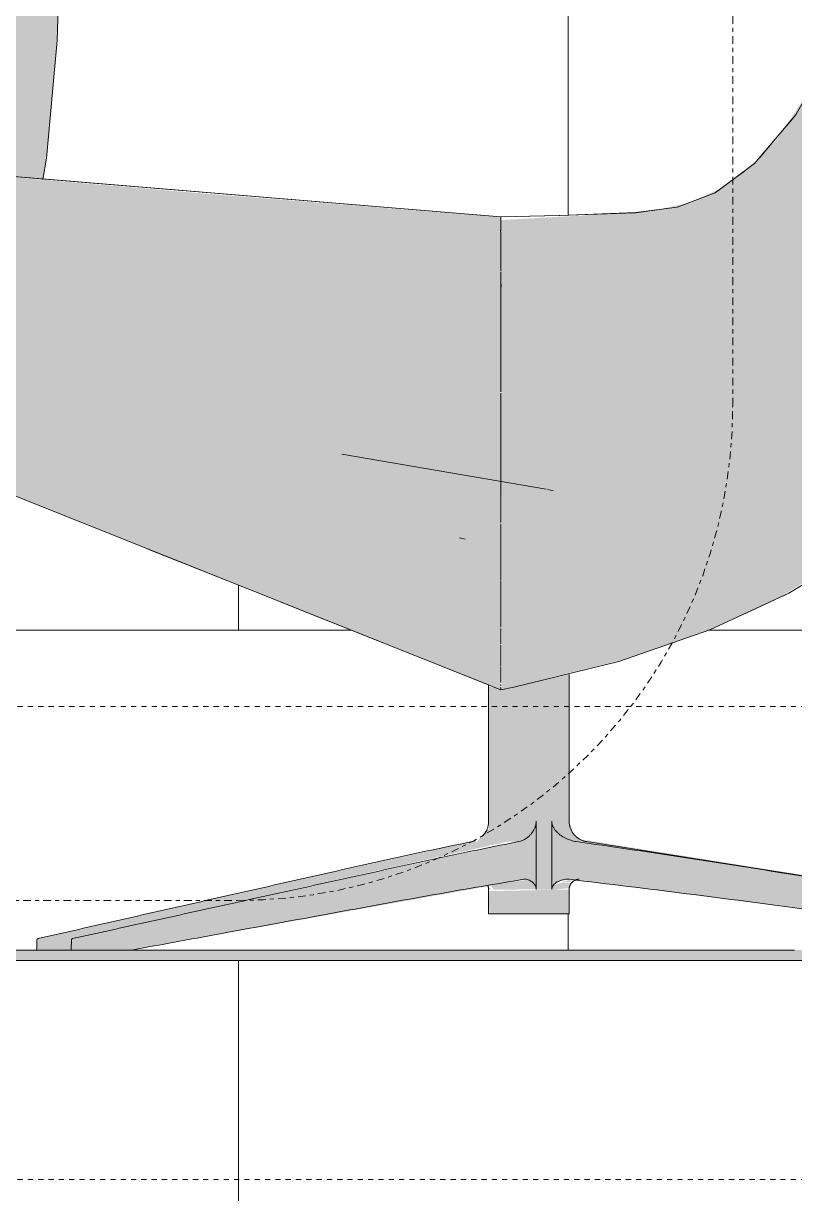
# Model space of a CAD drawing. Header units: inches. Extents: x 1701 to 6939, y -276 to 585.
# Drawn here: x 5355.47 to 5374.17, y -157.66 to -129.28 of the extents above; entities that cross this region are included whole.
import ezdxf

# ---------------------------------------------------------------- set-up
doc = ezdxf.new("R2010")
doc.units = ezdxf.units.IN
doc.header["$MEASUREMENT"] = 0
for name, pattern in [('Aligning Line 1_8_', [0.25, 0.125, -0.125]), ('Dash Dot 3_16_', [0.3125, 0.1875, -0.0625, 0, -0.0625]), ('Grid Line 1_2_', [0.875, 0.5, -0.125, 0.125, -0.125])]:
    doc.linetypes.add(name, pattern=pattern)
for name, color, linetype, lineweight in [('0-2', 7, 'Continuous', 9), ('0-4', 10, 'Continuous', 5), ('A-ANNO-SYMB-1', 150, 'Dash Dot 3_16_', 9), ('A-FLOR-LEVL-1', 51, 'Grid Line 1_2_', 9), ('A-GENM-1', 55, 'Continuous', 9), ('A-GENM-2', 7, 'Continuous', 9), ('A-WALL-PATT-5', 55, 'Continuous', 9), ('G-ANNO-SYMB', 111, 'Aligning Line 1_8_', 9), ('G-ANNO-SYMB-1', 147, 'Aligning Line 1_8_', 9), ('I-FURN-2', 7, 'Continuous', 9), ('I-FURN-3', 27, 'Continuous', 9), ('I-FURN-6', 90, 'Continuous', 9)]:
    doc.layers.add(name, color=color, linetype=linetype, lineweight=lineweight)

# ---------------------------------------------------------------- blocks, each defined once
blk = doc.blocks.new('Seating-Setee-Teknion-BBMC_Metropolitan-R2013 - Lounge Settee-1463093-SECTION _ CENTER LOOKING EAST')
at = {"layer": 'I-FURN-6'}
h = blk.add_hatch(color=256, dxfattribs=at)
h.paths.add_polyline_path([(-3362.555, -124.516), (-3362.511, -123.059), (-3362.555, -124.506)], flags=0)
h.paths.add_polyline_path([(-3378.27, -145.434), (-3375.251, -144.696), (-3373.247, -143.994), (-3371.685, -143.296), (-3369.387, -141.896), (-3368.363, -141.078), (-3367.508, -140.262), (-3366.976, -139.675), (-3366.26, -138.762), (-3365.726, -137.963), (-3365.151, -136.952), (-3364.693, -135.994), (-3364.269, -134.942), (-3363.925, -133.915), (-3363.593, -132.726), (-3363.37, -131.752), (-3363.082, -130.192), (-3362.774, -127.725), (-3362.568, -124.796), (-3362.5, -122.546), (-3362.616, -122.434), (-3363.17, -122.138), (-3363.717, -121.937), (-3364.088, -122.038), (-3364.347, -122.207), (-3364.605, -122.46), (-3364.848, -122.79), (-3365.032, -123.159), (-3365.249, -123.83), (-3365.624, -124.959), (-3365.937, -125.688), (-3366.3, -126.367), (-3366.662, -126.926), (-3368.196, -128.771), (-3368.85, -129.716), (-3369.601, -130.808), (-3370.271, -131.495), (-3370.897, -131.958), (-3370.685, -130.998), (-3370.516, -130.488), (-3371.584, -132.085), (-3372.107, -132.623), (-3372.835, -133.216), (-3373.618, -133.602), (-3374.644, -133.833), (-3375.767, -133.905), (-3378.28, -134.046), (-3378.252, -145.425), (-3378.259, -145.431)], flags=0)
h.paths.add_polyline_path([(-3366.684, -132.319), (-3366.684, -132.319), (-3366.652, -132.218)], flags=0)
h.paths.add_polyline_path([(-3366.606, -132.077), (-3366.606, -132.077), (-3366.584, -132.008)], flags=0)
h.paths.add_polyline_path([(-3362.774, -127.206), (-3362.712, -126.239), (-3362.772, -127.178)], flags=0)
h = blk.add_hatch(color=256, dxfattribs=at)
h.paths.add_polyline_path([(-3372.768, -133.18), (-3372.565, -133.032), (-3372.734, -133.152)], flags=0)
h.paths.add_polyline_path([(-3371.937, -132.471), (-3371.632, -132.141), (-3371.916, -132.445)], flags=0)
h.paths.add_polyline_path([(-3370.905, -131.098), (-3370.339, -130.129), (-3370.576, -130.513), (-3370.869, -131.033)], flags=0)
h = blk.add_hatch(color=256, dxfattribs=at)
h.paths.add_polyline_path([(-3372.682, -143.762), (-3371.12, -142.992), (-3370.127, -142.402), (-3369.271, -141.81), (-3370.143, -142.411), (-3371.178, -143.023), (-3372.201, -143.539), (-3372.638, -143.741)], flags=0)
h.paths.add_polyline_path([(-3368.363, -141.078), (-3367.636, -140.393), (-3368.361, -141.076)], flags=0)
h.paths.add_polyline_path([(-3366.417, -138.979), (-3365.725, -137.963), (-3366.341, -138.873), (-3366.386, -138.936)], flags=0)
h.paths.add_polyline_path([(-3365.544, -137.671), (-3365.146, -136.944), (-3365.542, -137.668)], flags=0)
h.paths.add_polyline_path([(-3363.341, -131.616), (-3363.104, -130.329), (-3363.335, -131.59)], flags=0)
for points in [[(-3378.28, -145.437), (-3378.28, -133.974), (-3385.443, -133.405), (-3390.822, -132.945), (-3391.081, -132.953), (-3390.952, -133.291), (-3391.255, -134.15), (-3391.674, -134.656), (-3392.295, -135.307), (-3392.306, -135.321), (-3393.174, -137.464), (-3393.853, -138.873), (-3394.063, -139.135), (-3394.022, -139.156), (-3378.289, -145.433)], [(-3378.575, -148.624), (-3376.623, -148.624), (-3376.623, -145.063), (-3378.36, -145.405), (-3378.575, -145.356), (-3378.575, -146.404)], [(-3377.045, -150.281), (-3377.053, -148.624), (-3377.421, -148.624), (-3377.421, -150.281), (-3377.052, -150.281)], [(-3362.604, -151.75), (-3361.313, -151.75), (-3361.359, -151.471), (-3376.782, -148.994), (-3376.934, -148.872), (-3377.018, -148.735), (-3377.045, -148.741), (-3377.025, -150.207), (-3376.918, -150.101), (-3376.702, -150.032), (-3376.297, -150.073), (-3368.775, -151.035), (-3363.347, -151.75)], [(-3388.665, -151.471), (-3378.109, -149.118), (-3378.975, -149.118), (-3383.258, -150.057), (-3389.503, -151.471), (-3389.092, -151.471)], [(-3378.197, -150.869), (-3376.623, -150.869), (-3376.629, -150.281), (-3378.575, -150.32), (-3378.558, -150.869), (-3378.366, -150.869)], [(-3389.536, -151.75), (-3388.698, -151.75), (-3388.699, -151.519), (-3389.533, -151.519), (-3389.535, -151.7)], [(-3385.902, -151.504), (-3385.902, -151.504), (-3385.533, -151.436)]]:
    blk.add_hatch(color=256, dxfattribs=at).paths.add_polyline_path(points, flags=0)
h = blk.add_hatch(color=256, dxfattribs=at)
h.paths.add_polyline_path([(-3376.265, -149.118), (-3376.507, -148.948), (-3376.556, -148.806), (-3376.623, -148.624), (-3377.045, -148.624), (-3376.965, -148.827), (-3376.831, -148.964), (-3376.542, -149.094), (-3376.265, -149.118)], flags=0)
h.paths.add_polyline_path([(-3377.848, -149.118), (-3377.659, -149.036), (-3377.49, -148.851), (-3377.421, -148.624), (-3378.575, -148.624), (-3378.571, -148.814), (-3378.606, -148.868), (-3378.767, -149.01), (-3378.852, -149.118), (-3377.973, -149.118)], flags=0)
h.paths.add_polyline_path([(-3377.987, -148.923), (-3377.987, -148.923), (-3377.984, -148.807)], flags=0)
h = blk.add_hatch(color=256, dxfattribs=at)
h.paths.add_polyline_path([(-3388.697, -151.7), (-3388.697, -151.471), (-3389.503, -151.471), (-3389.503, -151.519), (-3388.695, -151.519)], flags=0)
h.paths.add_polyline_path([(-3378.73, -148.986), (-3378.602, -148.862), (-3378.7, -148.953)], flags=0)
h = blk.add_hatch(color=256, dxfattribs=at)
h.paths.add_polyline_path([(-3388.698, -151.75), (-3387.239, -151.75), (-3377.663, -150.033), (-3377.512, -150.101), (-3377.435, -150.207), (-3377.421, -150.207), (-3377.444, -148.758), (-3377.575, -148.964), (-3377.805, -149.105), (-3377.848, -149.118), (-3382.884, -150.196), (-3388.665, -151.471), (-3388.697, -151.7)], flags=0)
h.paths.add_polyline_path([(-3383.258, -150.941), (-3383.258, -150.941), (-3382.835, -150.941)], flags=0)
h = blk.add_hatch(color=256, dxfattribs=at)
h.paths.add_polyline_path([(-3376.359, -149.118), (-3376.461, -149.105), (-3376.438, -149.108)], flags=0)
h.paths.add_polyline_path([(-3376.591, -148.948), (-3376.63, -148.74), (-3376.591, -148.947)], flags=0)
h.paths.add_polyline_path([(-3376.461, -149.011), (-3376.542, -148.972), (-3376.503, -148.991)], flags=0)
h = blk.add_hatch(color=256, dxfattribs=at)
h.paths.add_polyline_path([(-3376.984, -150.281), (-3376.607, -150.246), (-3376.591, -150.115), (-3376.855, -150.128), (-3377.013, -150.191), (-3377.032, -150.281), (-3377.013, -150.281)], flags=0)
h.paths.add_polyline_path([(-3378.568, -150.281), (-3378.496, -150.278), (-3378.587, -150.224), (-3378.569, -150.281)], flags=0)
h.paths.add_polyline_path([(-3377.973, -150.281), (-3377.422, -150.278), (-3377.485, -150.13), (-3377.613, -150.044), (-3378.413, -150.151), (-3378.53, -150.173), (-3378.457, -150.281), (-3377.98, -150.281)], flags=0)
h.paths.add_polyline_path([(-3376.793, -150.118), (-3376.717, -150.047), (-3376.782, -150.067), (-3376.793, -150.116)], flags=0)
h = blk.add_hatch(color=256, dxfattribs=at)
h.paths.add_polyline_path([(-3376.793, -150.118), (-3376.581, -150.093), (-3376.592, -150.044), (-3376.697, -150.07), (-3376.737, -150.09), (-3376.789, -150.116)], flags=0)
h.paths.add_polyline_path([(-3376.978, -150.148), (-3376.79, -150.101), (-3376.836, -150.122), (-3376.978, -150.147)], flags=0)
at = {"layer": 'I-FURN-2'}
for p, q in [((-3371.242, -131.627), (-3371.998, -132.526)), ((-3391.255, -132.892), (-3378.28, -133.968)), ((-3372.372, -132.86), (-3372.915, -133.259)), ((-3373.297, -133.465), (-3373.745, -133.635)), ((-3378.28, -133.97), (-3378.289, -133.973)), ((-3378.272, -135.604), (-3378.274, -135.674)), ((-3378.283, -135.832), (-3378.28, -136.475)), ((-3378.279, -136.574), (-3378.28, -137.324)), ((-3378.278, -137.478), (-3378.28, -138.208)), ((-3378.28, -138.977), (-3378.28, -139.071)), ((-3394.07, -139.137), (-3378.28, -145.439)), ((-3377.178, -140.575), (-3382.132, -139.725)), ((-3378.28, -141.413), (-3378.28, -141.475)), ((-3379.146, -141.784), (-3379.283, -141.756)), ((-3384.698, -142.878), (-3386.837, -142.024)), ((-3378.28, -142.106), (-3378.28, -142.111)), ((-3381.275, -144.244), (-3383.628, -143.305)), ((-3378.28, -143.352), (-3378.28, -143.401)), ((-3378.28, -143.878), (-3378.28, -143.918)), ((-3378.28, -144.637), (-3378.28, -144.703)), ((-3378.575, -145.321), (-3379.884, -144.799)), ((-3378.28, -144.876), (-3378.28, -144.926)), ((-3376.623, -148.624), (-3376.623, -145.063)), ((-3378.575, -145.31), (-3378.575, -148.624)), ((-3378.201, -145.42), (-3378.28, -145.439)), ((-3377.421, -148.624), (-3377.421, -150.281)), ((-3377.045, -150.281), (-3377.045, -148.624)), ((-3361.348, -151.471), (-3376.201, -149.118)), ((-3378.575, -150.281), (-3378.575, -150.869)), ((-3376.623, -150.869), (-3376.623, -150.281)), ((-3377.421, -150.869), (-3378.575, -150.869)), ((-3377.045, -150.869), (-3377.421, -150.869)), ((-3376.623, -150.869), (-3377.045, -150.869))]:
    blk.add_line(p, q, dxfattribs=at)
at = {"layer": 'I-FURN-2', "flags": 128}
for points in [[(-3362.49, -122.563), (-3362.792, -127.928), (-3363.287, -131.363), (-3363.951, -134.023), (-3364.773, -136.192), (-3365.744, -138.01), (-3366.867, -139.561), (-3368.152, -140.902), (-3369.617, -142.072), (-3371.292, -143.096), (-3373.212, -143.987), (-3375.42, -144.749), (-3377.966, -145.377), (-3378.28, -145.439)], [(-3370.132, -129.721), (-3371.13, -131.492), (-3372.125, -132.677), (-3373.084, -133.384), (-3374.001, -133.732), (-3375.004, -133.866), (-3376.853, -133.937), (-3378.284, -133.965)], [(-3378.28, -133.968), (-3390.518, -132.96), (-3391.271, -132.891)], [(-3374.263, -133.767), (-3375.008, -133.867), (-3376.865, -133.938), (-3378.284, -133.965)], [(-3378.285, -134.288), (-3378.28, -134.378), (-3378.278, -134.42)], [(-3378.282, -135.112), (-3378.28, -135.196), (-3378.277, -135.278)], [(-3378.28, -139.833), (-3378.28, -139.902), (-3378.28, -139.96)], [(-3378.28, -140.673), (-3378.28, -140.681), (-3378.28, -140.745)], [(-3377.147, -140.581), (-3377.073, -140.596), (-3377.014, -140.608)], [(-3371.131, -142.998), (-3371.292, -143.096), (-3371.424, -143.158)], [(-3378.736, -148.992), (-3378.722, -148.978), (-3378.708, -148.964), (-3378.695, -148.949), (-3378.682, -148.934), (-3378.67, -148.918), (-3378.659, -148.901), (-3378.648, -148.884), (-3378.638, -148.867), (-3378.629, -148.849), (-3378.62, -148.831), (-3378.612, -148.813), (-3378.605, -148.794), (-3378.598, -148.775), (-3378.593, -148.756), (-3378.588, -148.737), (-3378.584, -148.717), (-3378.58, -148.697), (-3378.578, -148.678), (-3378.576, -148.658), (-3378.575, -148.638), (-3378.575, -148.624)], [(-3376.623, -148.624), (-3376.622, -148.644), (-3376.621, -148.664), (-3376.619, -148.684), (-3376.616, -148.704), (-3376.613, -148.724), (-3376.608, -148.743), (-3376.603, -148.763), (-3376.597, -148.782), (-3376.591, -148.8), (-3376.583, -148.819), (-3376.575, -148.837), (-3376.566, -148.855), (-3376.557, -148.873), (-3376.546, -148.89), (-3376.535, -148.907), (-3376.524, -148.923), (-3376.512, -148.939), (-3376.499, -148.954), (-3376.485, -148.969), (-3376.471, -148.983), (-3376.457, -148.997), (-3376.441, -149.01), (-3376.426, -149.022), (-3376.41, -149.034), (-3376.393, -149.045), (-3376.376, -149.056), (-3376.358, -149.065), (-3376.341, -149.074), (-3376.322, -149.083), (-3376.304, -149.09), (-3376.285, -149.097), (-3376.266, -149.103), (-3376.247, -149.109), (-3376.227, -149.113), (-3376.208, -149.117), (-3376.201, -149.118)], [(-3378.708, -148.964), (-3378.695, -148.949), (-3378.682, -148.934), (-3378.67, -148.918), (-3378.659, -148.901), (-3378.648, -148.884), (-3378.638, -148.867), (-3378.629, -148.849), (-3378.62, -148.831)], [(-3376.471, -148.983), (-3376.457, -148.997), (-3376.441, -149.01), (-3376.426, -149.022)], [(-3376.285, -149.097), (-3376.266, -149.103), (-3376.247, -149.109), (-3376.227, -149.113), (-3376.208, -149.117)], [(-3376.383, -150.031), (-3376.393, -150.032), (-3376.403, -150.033), (-3376.413, -150.034), (-3376.422, -150.036), (-3376.432, -150.038), (-3376.442, -150.041), (-3376.451, -150.044), (-3376.461, -150.047), (-3376.47, -150.051), (-3376.479, -150.055), (-3376.488, -150.059), (-3376.497, -150.064), (-3376.506, -150.069), (-3376.514, -150.075), (-3376.522, -150.08), (-3376.53, -150.086), (-3376.538, -150.093), (-3376.545, -150.1), (-3376.552, -150.107), (-3376.559, -150.114), (-3376.565, -150.122), (-3376.572, -150.129), (-3376.578, -150.137), (-3376.583, -150.146), (-3376.588, -150.154), (-3376.593, -150.163), (-3376.598, -150.172), (-3376.602, -150.181), (-3376.606, -150.19), (-3376.609, -150.2), (-3376.612, -150.209), (-3376.615, -150.219), (-3376.617, -150.229), (-3376.619, -150.238), (-3376.621, -150.248), (-3376.622, -150.258), (-3376.622, -150.268), (-3376.623, -150.278), (-3376.623, -150.281)], [(-3376.479, -150.055), (-3376.488, -150.059), (-3376.497, -150.064), (-3376.506, -150.069), (-3376.514, -150.075), (-3376.522, -150.08), (-3376.53, -150.086), (-3376.538, -150.093)], [(-3378.575, -150.281), (-3378.575, -150.271), (-3378.576, -150.261), (-3378.577, -150.251), (-3378.578, -150.241), (-3378.58, -150.231), (-3378.582, -150.221), (-3378.585, -150.212), (-3378.588, -150.202), (-3378.591, -150.193), (-3378.595, -150.183)], [(-3389.536, -151.75), (-3389.535, -151.7), (-3389.533, -151.519)], [(-3388.695, -151.519), (-3388.697, -151.7), (-3388.698, -151.75)]]:
    blk.add_lwpolyline(points, dxfattribs=at)
at = {"layer": 'I-FURN-2'}
for points, knots in [([(-3378.28, -133.968), (-3378.28, -133.968), (-3378.28, -133.969), (-3378.28, -133.972), (-3378.28, -133.976), (-3378.28, -133.987), (-3378.28, -134.011), (-3378.28, -134.051), (-3378.28, -134.103), (-3378.28, -134.163), (-3378.28, -134.23), (-3378.28, -134.283), (-3378.28, -134.313), (-3378.28, -134.318)], [-0.55920351, -0.55920351, -0.55920351, -0.55920351, -0.55813953, -0.55741279, -0.55668605, -0.55523256, -0.55232558, -0.5494186, -0.54651163, -0.54360465, -0.54069767, -0.5377907, -0.53718594, -0.53718594, -0.53718594, -0.53718594]), ([(-3378.28, -133.979), (-3378.28, -133.977), (-3378.28, -133.975), (-3378.28, -133.972), (-3378.28, -133.97), (-3378.28, -133.97)], [-0.443945655, -0.443945655, -0.443945655, -0.443945655, -0.443313953, -0.442587209, -0.441860465, -0.441860465, -0.441860465, -0.441860465]), ([(-3378.28, -134.417), (-3378.28, -134.432), (-3378.28, -134.476), (-3378.28, -134.558), (-3378.28, -134.665), (-3378.28, -134.777), (-3378.28, -134.89), (-3378.28, -135), (-3378.28, -135.082), (-3378.28, -135.126), (-3378.28, -135.137)], [-0.5334816, -0.5334816, -0.5334816, -0.5334816, -0.53197674, -0.52906977, -0.52616279, -0.52325581, -0.52034884, -0.51744186, -0.51453488, -0.51351595, -0.51351595, -0.51351595, -0.51351595]), ([(-3378.28, -135.298), (-3378.28, -135.317), (-3378.28, -135.385), (-3378.28, -135.468), (-3378.28, -135.556), (-3378.28, -135.622), (-3378.28, -135.681), (-3378.28, -135.724), (-3378.28, -135.75), (-3378.28, -135.77), (-3378.28, -135.79), (-3378.28, -135.815), (-3378.28, -135.833), (-3378.28, -135.845)], [-0.50799873, -0.50799873, -0.50799873, -0.50799873, -0.50581395, -0.5, -0.49709302, -0.49418605, -0.49127907, -0.48982558, -0.48909884, -0.48837209, -0.48764535, -0.4869186, -0.48567102, -0.48567102, -0.48567102, -0.48567102]), ([(-3378.28, -136.432), (-3378.28, -136.446), (-3378.28, -136.492), (-3378.28, -136.539), (-3378.28, -136.572)], [-0.466424891, -0.466424891, -0.466424891, -0.466424891, -0.465116279, -0.46228007, -0.46228007, -0.46228007, -0.46228007]), ([(-3378.28, -137.28), (-3378.28, -137.294), (-3378.28, -137.327), (-3378.28, -137.378), (-3378.28, -137.451), (-3378.28, -137.506), (-3378.28, -137.543), (-3378.28, -137.543)], [-0.443037975, -0.443037975, -0.443037975, -0.443037975, -0.441860465, -0.440406977, -0.438953488, -0.436046512, -0.43604064, -0.43604064, -0.43604064, -0.43604064]), ([(-3378.28, -138.241), (-3378.28, -138.266), (-3378.28, -138.328), (-3378.28, -138.462), (-3378.28, -138.643), (-3378.28, -138.827), (-3378.28, -138.938), (-3378.28, -138.978)], [-0.41772152, -0.41772152, -0.41772152, -0.41772152, -0.41569767, -0.4127907, -0.40697674, -0.40116279, -0.39791412, -0.39791412, -0.39791412, -0.39791412]), ([(-3378.28, -139.072), (-3378.28, -139.143), (-3378.28, -139.283), (-3378.28, -139.539), (-3378.28, -139.721), (-3378.28, -139.833)], [-0.39532437, -0.39532437, -0.39532437, -0.39532437, -0.38953488, -0.38372093, -0.37409026, -0.37409026, -0.37409026, -0.37409026]), ([(-3378.28, -139.957), (-3378.28, -140.073), (-3378.28, -140.252), (-3378.28, -140.489), (-3378.28, -140.614), (-3378.28, -140.675)], [-0.37050967, -0.37050967, -0.37050967, -0.37050967, -0.36046512, -0.35465116, -0.34902615, -0.34902615, -0.34902615, -0.34902615]), ([(-3378.28, -140.745), (-3378.28, -140.786), (-3378.28, -140.889), (-3378.28, -141.052), (-3378.28, -141.223), (-3378.28, -141.333), (-3378.28, -141.382)], [-0.346862, -0.346862, -0.346862, -0.346862, -0.34302326, -0.3372093, -0.33139535, -0.326594, -0.326594, -0.326594, -0.326594]), ([(-3378.28, -141.475), (-3378.28, -141.573), (-3378.28, -141.785), (-3378.28, -141.993), (-3378.28, -142.106)], [-0.32356824, -0.32356824, -0.32356824, -0.32356824, -0.31395349, -0.30250342, -0.30250342, -0.30250342, -0.30250342]), ([(-3378.28, -142.111), (-3378.28, -142.226), (-3378.28, -142.399), (-3378.28, -142.624), (-3378.28, -142.734), (-3378.28, -142.788), (-3378.28, -142.788)], [-0.30232141, -0.30232141, -0.30232141, -0.30232141, -0.29069767, -0.28488372, -0.27906977, -0.279054, -0.279054, -0.279054, -0.279054]), ([(-3378.28, -142.804), (-3378.28, -142.906), (-3378.28, -143.095), (-3378.28, -143.272), (-3378.28, -143.352)], [-0.27848101, -0.27848101, -0.27848101, -0.27848101, -0.26744186, -0.25780642, -0.25780642, -0.25780642, -0.25780642]), ([(-3378.28, -143.404), (-3378.28, -143.498), (-3378.28, -143.662), (-3378.28, -143.812), (-3378.28, -143.878)], [-0.25571315, -0.25571315, -0.25571315, -0.25571315, -0.24418605, -0.23455107, -0.23455107, -0.23455107, -0.23455107]), ([(-3378.28, -143.948), (-3378.28, -144.014), (-3378.28, -144.147), (-3378.28, -144.267), (-3378.28, -144.328), (-3378.28, -144.329)], [-0.23100645, -0.23100645, -0.23100645, -0.23100645, -0.22093023, -0.20930233, -0.20906146, -0.20906146, -0.20906146, -0.20906146]), ([(-3378.28, -144.355), (-3378.28, -144.403), (-3378.28, -144.503), (-3378.28, -144.592), (-3378.28, -144.638), (-3378.28, -144.639)], [-0.20732681, -0.20732681, -0.20732681, -0.20732681, -0.19767442, -0.18604651, -0.18585771, -0.18585771, -0.18585771, -0.18585771]), ([(-3378.28, -144.877), (-3378.28, -144.946), (-3378.28, -145.005), (-3378.28, -145.056), (-3378.28, -145.056)], [-0.16266736, -0.16266736, -0.16266736, -0.16266736, -0.13953488, -0.1395134, -0.1395134, -0.1395134, -0.1395134]), ([(-3378.28, -145.058), (-3378.28, -145.109), (-3378.28, -145.153), (-3378.28, -145.192), (-3378.28, -145.192)], [-0.13924051, -0.13924051, -0.13924051, -0.13924051, -0.11627907, -0.11612053, -0.11612053, -0.11612053, -0.11612053]), ([(-3378.28, -145.376), (-3378.28, -145.388), (-3378.28, -145.412), (-3378.28, -145.431), (-3378.28, -145.435), (-3378.28, -145.436)], [-0.06329114, -0.06329114, -0.06329114, -0.06329114, -0.04651163, -0.02325581, -0.01265823, -0.01265823, -0.01265823, -0.01265823]), ([(-3377.421, -148.624), (-3377.422, -148.648), (-3377.426, -148.683), (-3377.434, -148.721), (-3377.439, -148.743), (-3377.446, -148.763), (-3377.455, -148.789), (-3377.469, -148.818), (-3377.482, -148.841), (-3377.493, -148.859), (-3377.501, -148.872), (-3377.509, -148.885), (-3377.521, -148.901), (-3377.536, -148.921), (-3377.555, -148.943), (-3377.581, -148.971), (-3377.615, -149.004), (-3377.703, -149.071), (-3377.782, -149.106), (-3377.848, -149.118)], [0, 0, 0, 0, 0.083333, 0.125, 0.145833, 0.166667, 0.208333, 0.25, 0.291667, 0.3125, 0.333333, 0.354167, 0.375, 0.416667, 0.458333, 0.5, 0.583333, 0.666667, 1, 1, 1, 1]), ([(-3376.45, -149.118), (-3376.496, -149.112), (-3376.586, -149.092), (-3376.693, -149.048), (-3376.774, -149.004), (-3376.822, -148.971), (-3376.859, -148.943), (-3376.885, -148.921), (-3376.907, -148.901), (-3376.923, -148.885), (-3376.934, -148.872), (-3376.946, -148.859), (-3376.961, -148.841), (-3376.978, -148.818), (-3376.998, -148.789), (-3377.011, -148.763), (-3377.019, -148.743), (-3377.027, -148.721), (-3377.038, -148.683), (-3377.043, -148.648), (-3377.045, -148.624)], [0, 0, 0, 0, 0.166667, 0.333333, 0.416667, 0.5, 0.541667, 0.583333, 0.625, 0.645833, 0.666667, 0.6875, 0.708333, 0.75, 0.791667, 0.833333, 0.854167, 0.875, 0.916667, 1, 1, 1, 1]), ([(-3378.73, -148.986), (-3378.709, -148.967), (-3378.684, -148.94), (-3378.656, -148.903), (-3378.642, -148.882), (-3378.628, -148.861), (-3378.62, -148.846), (-3378.615, -148.838)], [0.023467, 0.023467, 0.023467, 0.023467, 0.25, 0.3125, 0.375, 0.4375, 0.5, 0.5, 0.5, 0.5]), ([(-3378.73, -148.986), (-3378.709, -148.967), (-3378.684, -148.94), (-3378.656, -148.903), (-3378.642, -148.882), (-3378.628, -148.861), (-3378.62, -148.846), (-3378.615, -148.838)], [-0.976533, -0.976533, -0.976533, -0.976533, -0.75, -0.6875, -0.625, -0.5625, -0.5, -0.5, -0.5, -0.5]), ([(-3387.239, -151.75), (-3386.794, -151.668), (-3385.667, -151.461), (-3383.858, -151.128), (-3381.814, -150.755), (-3379.767, -150.377), (-3378.404, -150.145), (-3377.722, -150.033)], [0.0691667, 0.0691667, 0.0691667, 0.0691667, 0.2, 0.4, 0.6, 0.8, 1, 1, 1, 1]), ([(-3377.722, -150.033), (-3377.704, -150.031), (-3377.667, -150.03), (-3377.613, -150.042), (-3377.569, -150.061), (-3377.54, -150.08), (-3377.524, -150.091), (-3377.51, -150.103), (-3377.495, -150.117), (-3377.482, -150.131), (-3377.473, -150.143), (-3377.468, -150.149), (-3377.461, -150.159), (-3377.45, -150.175), (-3377.441, -150.193), (-3377.436, -150.205), (-3377.433, -150.214), (-3377.428, -150.229), (-3377.424, -150.251), (-3377.422, -150.271), (-3377.421, -150.281)], [0, 0, 0, 0, 0.142857, 0.285714, 0.428571, 0.5, 0.535714, 0.571429, 0.625, 0.678571, 0.705357, 0.71875, 0.732143, 0.785714, 0.839286, 0.852679, 0.866071, 0.892857, 0.946429, 1, 1, 1, 1]), ([(-3377.045, -150.281), (-3377.044, -150.268), (-3377.041, -150.248), (-3377.034, -150.227), (-3377.029, -150.216), (-3377.026, -150.207), (-3377.021, -150.199), (-3377.014, -150.189), (-3377.005, -150.176), (-3376.992, -150.161), (-3376.981, -150.15), (-3376.972, -150.141), (-3376.962, -150.133), (-3376.95, -150.123), (-3376.934, -150.112), (-3376.918, -150.101), (-3376.902, -150.091), (-3376.879, -150.08), (-3376.815, -150.051), (-3376.727, -150.03), (-3376.651, -150.031), (-3376.625, -150.033)], [0, 0, 0, 0, 0.071429, 0.107143, 0.125, 0.142857, 0.160714, 0.178571, 0.214286, 0.25, 0.285714, 0.303571, 0.321429, 0.357143, 0.392857, 0.428571, 0.464286, 0.5, 0.571429, 0.857143, 1, 1, 1, 1]), ([(-3376.625, -150.033), (-3375.675, -150.145), (-3373.773, -150.377), (-3370.917, -150.755), (-3368.065, -151.128), (-3365.542, -151.461), (-3363.969, -151.668), (-3363.347, -151.75)], [0, 0, 0, 0, 0.2, 0.4, 0.6, 0.8, 0.930831, 0.930831, 0.930831, 0.930831]), ([(-3389.533, -151.519), (-3389.533, -151.511), (-3389.531, -151.5), (-3389.525, -151.487), (-3389.517, -151.476), (-3389.509, -151.472), (-3389.503, -151.471)], [0, 0, 0, 0, 0.333333, 0.5, 0.666667, 1, 1, 1, 1]), ([(-3389.533, -151.519), (-3389.533, -151.511), (-3389.531, -151.5), (-3389.525, -151.487), (-3389.517, -151.476), (-3389.509, -151.472), (-3389.503, -151.471)], [-1, -1, -1, -1, -0.666667, -0.5, -0.333333, 0, 0, 0, 0]), ([(-3388.665, -151.471), (-3388.67, -151.472), (-3388.678, -151.476), (-3388.686, -151.487), (-3388.693, -151.5), (-3388.695, -151.511), (-3388.695, -151.519)], [0, 0, 0, 0, 0.333333, 0.5, 0.666667, 1, 1, 1, 1])]:
    blk.add_open_spline(points, degree=3, knots=knots, dxfattribs=at)
for points in [[(-3378.28, -144.66), (-3378.28, -144.734), (-3378.28, -144.801), (-3378.28, -144.86)], [(-3378.28, -145.203), (-3378.28, -145.224), (-3378.28, -145.242), (-3378.28, -145.26)], [(-3378.28, -145.306), (-3378.28, -145.32), (-3378.28, -145.333), (-3378.28, -145.344)], [(-3389.503, -151.471), (-3388.919, -151.338), (-3387.749, -151.073), (-3385.995, -150.675), (-3384.24, -150.278), (-3382.488, -149.883), (-3380.721, -149.483), (-3379.556, -149.237), (-3378.975, -149.118)], [(-3377.848, -149.118), (-3378.445, -149.238), (-3379.642, -149.483), (-3381.457, -149.883), (-3383.257, -150.278), (-3385.06, -150.676), (-3386.862, -151.073), (-3388.064, -151.338), (-3388.665, -151.471)], [(-3378.975, -149.118), (-3378.947, -149.113), (-3378.919, -149.104), (-3378.891, -149.093)], [(-3378.975, -149.118), (-3378.947, -149.113), (-3378.919, -149.104), (-3378.891, -149.093)], [(-3363.873, -151.073), (-3364.711, -150.94), (-3366.387, -150.676), (-3368.903, -150.278), (-3371.415, -149.883), (-3373.947, -149.483), (-3375.617, -149.238), (-3376.45, -149.118)]]:
    blk.add_open_spline(points, degree=3, dxfattribs=at)
blk = doc.blocks.new('Seating-Lounge_Chair-Teknion-BBMC_Metropolitan-R2013 - Lounge Chair-V76-SECTION _ CENTER LOOKING EAST')
at = {"layer": 'I-FURN-3'}
blk.add_hatch(color=256, dxfattribs=at).paths.add_polyline_path([(-3399.67, -145.291), (-3397.491, -144.481), (-3396.601, -144.05), (-3394.611, -142.876), (-3393.361, -141.828), (-3392.262, -140.635), (-3391.825, -140.033), (-3394.196, -139.063), (-3393.822, -137.961), (-3393.684, -137.945), (-3393.57, -137.748), (-3393.369, -137.417), (-3392.918, -136.437), (-3392.134, -134.463), (-3391.583, -133.017), (-3391.337, -132.892), (-3389.367, -133.037), (-3389.174, -131.352), (-3389, -128.892), (-3388.935, -126.346), (-3388.954, -122.471), (-3389.299, -122.61), (-3389.538, -123.05), (-3389.619, -123.247), (-3390.164, -122.901), (-3390.637, -122.38), (-3390.953, -122.23), (-3391.086, -122.275), (-3391.139, -122.596), (-3391.206, -122.679), (-3391.565, -122.861), (-3392.282, -123.041), (-3393.243, -123.18), (-3394.624, -123.244), (-3394.896, -126.9), (-3395.004, -128.036), (-3395.293, -130.168), (-3395.661, -132.104), (-3396.112, -133.976), (-3394, -133.945), (-3393.92, -134.008), (-3393.847, -134.039), (-3393.587, -134.437), (-3393.574, -134.85), (-3393.86, -135.497), (-3394.452, -136.195), (-3394.813, -137.162), (-3395.28, -139.679), (-3395.523, -140.447), (-3395.971, -141.459), (-3396.581, -142.561), (-3397.219, -143.539), (-3397.693, -144.094), (-3397.956, -144.341), (-3398.625, -144.816), (-3399.33, -145.164), (-3399.51, -145.231)], flags=0)
at = {"layer": 'I-FURN-2', "flags": 128}
blk.add_lwpolyline([(-3389.385, -133.061), (-3389.296, -132.544), (-3389.038, -129.695), (-3388.929, -126.025), (-3388.951, -122.479)], dxfattribs=at)
blk = doc.blocks.new('Parking_Stall_Multiple - STANDARD-1982617-SECTION _ CENTER LOOKING EAST')
at = {"layer": 'A-GENM-1'}
for points in [[(-3107.649, -152), (-3044.156, -152), (-3044.156, -151.75), (-3144.824, -151.75), (-3144.824, -152), (-3108.274, -152)], [(-3041.156, -152), (-3041.156, -151.75), (-3044.156, -151.75), (-3044.156, -152)]]:
    blk.add_hatch(color=256, dxfattribs=at).paths.add_polyline_path(points, flags=0)
at = {"layer": 'A-GENM-2'}
for p, q in [((-3144.824, -151.75), (-3044.156, -151.75)), ((-3044.156, -152), (-3144.824, -152))]:
    blk.add_line(p, q, dxfattribs=at)
blk = doc.blocks.new('CTR - 1st Phase - Common Walls_rvt-2-SECTION _ CENTER LOOKING EAST')
at = {"layer": 'A-FLOR-LEVL-1'}
blk.add_line((-4168.714, -152), (-1830.198, -152), dxfattribs=at)
at = {"layer": 'G-ANNO-SYMB-1'}
blk.add_line((-1926.872, -145.839), (-4071.964, -145.839), dxfattribs=at)
at = {"layer": '0-2'}
for name, p in [('Seating-Setee-Teknion-BBMC_Metropolitan-R2013 - Lounge Settee-1463093-SECTION _ CENTER LOOKING EAST', (0, 0)), ('Seating-Lounge_Chair-Teknion-BBMC_Metropolitan-R2013 - Lounge Chair-V76-SECTION _ CENTER LOOKING EAST', (0, 0)), ('Parking_Stall_Multiple - STANDARD-1982617-SECTION _ CENTER LOOKING EAST', (-327, 0))]:
    blk.add_blockref(name, p, dxfattribs=at)
blk = doc.blocks.new('CTR - 1st Phase -Stairs _ Elevators_rvt-2-SECTION _ CENTER LOOKING EAST')
at = {"layer": 'A-WALL-PATT-5'}
h = blk.add_hatch(dxfattribs=at)
h.set_pattern_fill('FP_69', color=256, style=0, pattern_type=2)
h.set_pattern_definition([(0, (-3207.324, -152), (0, 8), []), (90, (-3207.324, -152), (-8, 8), [8, -8])])
h.paths.add_polyline_path([(-3477.324, -158), (-3203.324, -158), (-3203.324, -152), (-3477.324, -152)], flags=0)
h.paths.add_polyline_path([(-3372.352, -151.75), (-3363.347, -151.75), (-3376.552, -150.048), (-3376.555, -150.132), (-3376.623, -150.382), (-3376.629, -150.869), (-3378.575, -150.869), (-3378.615, -150.185), (-3383.258, -151.019), (-3387.146, -151.75), (-3376.201, -151.75)], flags=0)
h.paths.add_polyline_path([(-3410.426, -151.75), (-3396.254, -151.749), (-3402.954, -150.553), (-3403.106, -150.799), (-3403.172, -150.81), (-3403.209, -150.875), (-3405.25, -150.875), (-3405.286, -150.723), (-3405.387, -150.558), (-3412.023, -151.75), (-3410.694, -151.75)], flags=0)
h.paths.add_polyline_path([(-3359.783, -151.75), (-3359.274, -151.75), (-3359.274, -31), (-3411.799, -31), (-3411.799, -16), (-3403.799, -16), (-3403.799, -15), (-3473.324, -15), (-3473.324, -32), (-3469.324, -32), (-3469.324, -59.213), (-3470.111, -60), (-3473.324, -60), (-3473.324, -151.75), (-3416.086, -151.75), (-3416.047, -151.467), (-3405.693, -149.134), (-3405.682, -149.158), (-3405.333, -149.055), (-3405.204, -148.868), (-3405.146, -148.607), (-3405.146, -146.016), (-3406.927, -146.016), (-3406.927, -145.701), (-3408, -145.485), (-3408.835, -145.221), (-3409.494, -144.931), (-3421.387, -139.324), (-3425.72, -137.312), (-3426.63, -136.719), (-3427.332, -135.823), (-3427.391, -135.569), (-3427.364, -134.979), (-3427.278, -134.369), (-3427.11, -134.085), (-3426.82, -134.053), (-3413.492, -133.959), (-3413.144, -133.945), (-3410.868, -133.916), (-3410.167, -133.831), (-3409.457, -133.663), (-3408.859, -133.41), (-3408.224, -133.022), (-3407.513, -132.427), (-3406.425, -131.096), (-3405.286, -129.136), (-3404.741, -127.97), (-3403.827, -125.623), (-3403.227, -123.775), (-3402.961, -122.934), (-3402.545, -122.436), (-3401.895, -122.215), (-3400.456, -122.365), (-3398.632, -122.641), (-3396.015, -123.18), (-3395.696, -123.204), (-3394.624, -123.244), (-3393.168, -123.171), (-3391.98, -122.984), (-3391.318, -122.744), (-3391.137, -122.59), (-3391.092, -122.455), (-3391.041, -122.26), (-3390.818, -122.227), (-3388.954, -122.512), (-3388.955, -127.33), (-3389.065, -130.014), (-3389.307, -132.594), (-3389.329, -133.066), (-3378.28, -133.97), (-3374.997, -133.867), (-3374.292, -133.775), (-3373.349, -133.493), (-3372.616, -133.055), (-3371.902, -132.429), (-3371.084, -131.379), (-3370.534, -130.439), (-3369.911, -129.245), (-3369.226, -127.649), (-3368.631, -125.958), (-3367.53, -122.606), (-3367.219, -122.208), (-3366.899, -121.957), (-3366.553, -121.79), (-3366.259, -121.725), (-3366.017, -121.723), (-3363.506, -121.995), (-3362.68, -122.394), (-3362.49, -122.563), (-3362.6, -125.412), (-3362.814, -128.112), (-3363.107, -130.346), (-3363.539, -132.524), (-3363.787, -133.458), (-3364.09, -134.435), (-3364.439, -135.388), (-3364.842, -136.326), (-3365.287, -137.21), (-3365.771, -138.037), (-3366.343, -138.878), (-3366.976, -139.676), (-3367.664, -140.421), (-3368.401, -141.112), (-3369.162, -141.729), (-3370.141, -142.411), (-3371.19, -143.03), (-3372.296, -143.583), (-3373.6, -144.139), (-3374.651, -144.504), (-3375.717, -144.832), (-3376.623, -145.124), (-3376.583, -148.731), (-3376.449, -149.018), (-3376.387, -149.1), (-3376.249, -149.134), (-3372.352, -149.728), (-3361.351, -151.511), (-3361.31, -151.75)], flags=0)
h.paths.add_polyline_path([(-3392.168, -151.75), (-3389.536, -151.75), (-3389.503, -151.471), (-3378.73, -148.986), (-3378.613, -148.806), (-3378.575, -148.624), (-3378.608, -145.306), (-3391.825, -140.057), (-3392.706, -141.155), (-3393.741, -142.18), (-3394.844, -143.032), (-3397.148, -144.323), (-3398.324, -144.819), (-3400.449, -145.519), (-3400.973, -145.63), (-3401.359, -145.722), (-3401.359, -146.016), (-3403.169, -146.016), (-3403.145, -148.686), (-3403.169, -148.713), (-3402.968, -149.016), (-3402.784, -149.127), (-3401.681, -149.339), (-3394.613, -150.924), (-3392.21, -151.471), (-3392.17, -151.75)], flags=0)
h.paths.add_polyline_path([(-3404.002, -150.455), (-3404.002, -150.41), (-3404.081, -150.429)], flags=0)
h.paths.add_polyline_path([(-3376.976, -150.146), (-3376.793, -150.083), (-3376.831, -150.061), (-3376.94, -150.118)], flags=0)
h.paths.add_polyline_path([(-3376.702, -150.048), (-3376.717, -150.034), (-3376.704, -150.048)], flags=0)
h.paths.add_polyline_path([(-3404.646, -149.113), (-3404.809, -149.155), (-3404.678, -149.123)], flags=0)
h.paths.add_polyline_path([(-3403.688, -149.113), (-3404.742, -149.155), (-3404.678, -149.169), (-3404.288, -149.132), (-3403.688, -149.133)], flags=0)
h.paths.add_polyline_path([(-3403.178, -149.251), (-3403.688, -149.113), (-3403.685, -149.157), (-3403.311, -149.223)], flags=0)
h.paths.add_polyline_path([(-3402.593, -149.182), (-3402.593, -149.179), (-3402.658, -149.17)], flags=0)
h.paths.add_polyline_path([(-3405.394, -149.113), (-3405.61, -149.148), (-3405.417, -149.117)], flags=0)
h.paths.add_polyline_path([(-3405.371, -149.113), (-3405.61, -149.153), (-3405.394, -149.117)], flags=0)
h.paths.add_polyline_path([(-3405.364, -149.027), (-3405.204, -148.838), (-3405.256, -148.957), (-3405.348, -149.017)], flags=0)
h.paths.add_polyline_path([(-3369.267, -141.691), (-3368.73, -141.237), (-3369.23, -141.66)], flags=0)
h.paths.add_polyline_path([(-3364.927, -136.242), (-3364.785, -135.891), (-3364.865, -136.088)], flags=0)
h.paths.add_polyline_path([(-3364.338, -135.039), (-3364.13, -134.447), (-3364.327, -135.008)], flags=0)
h.paths.add_polyline_path([(-3364.134, -134.361), (-3364.028, -133.978), (-3364.134, -134.357)], flags=0)
h.paths.add_polyline_path([(-3363.714, -132.701), (-3363.472, -131.7), (-3363.708, -132.676)], flags=0)
h.paths.add_polyline_path([(-3389.983, -130.174), (-3389.845, -129.064), (-3389.98, -130.15)], flags=0)
h.paths.add_polyline_path([(-3468.718, 109.875), (-3409.924, 109.875), (-3409.924, 118.812), (-3453.226, 118.812), (-3453.226, 118.656), (-3455.259, 118.698), (-3455.331, 118.728), (-3455.45, 118.696), (-3455.757, 118.656), (-3456.148, 118.72), (-3456.399, 118.812), (-3457.469, 118.812), (-3457.469, 118.656), (-3459.502, 118.698), (-3459.573, 118.728), (-3459.693, 118.696), (-3460, 118.656), (-3460.348, 118.702), (-3460.641, 118.812), (-3461.469, 118.812), (-3461.469, 118.656), (-3463.502, 118.698), (-3463.573, 118.728), (-3463.693, 118.696), (-3464, 118.656), (-3464.348, 118.702), (-3464.672, 118.836), (-3465.035, 119.16), (-3465.164, 119.328), (-3465.298, 119.652), (-3465.344, 120), (-3477.324, 120), (-3477.324, 109.875)], flags=0)
h.paths.add_polyline_path([(-3462.647, 120), (-3462.656, 119.999), (-3462.647, 119.999)], flags=0)
at = {"layer": 'A-FLOR-LEVL-1'}
blk.add_line((-4168.714, -152), (-1830.198, -152), dxfattribs=at)

msp = doc.modelspace()

# ---------------------------------------------------------------- linework, layer by layer
at = {"layer": 'A-ANNO-SYMB-1'}
for p, q in [((5372.669, -138.546), (5372.669, 423.721)), ((5332.063, -150.546), (5360.669, -150.546))]:
    msp.add_line(p, q, dxfattribs=at)
msp.add_arc((5360.669, -138.546), 12, 270, 0, dxfattribs=at)
at = {"layer": 'A-FLOR-LEVL-1'}
msp.add_line((4577.361, -152), (6914.377, -152), dxfattribs=at)
at = {"layer": 'G-ANNO-SYMB'}
msp.add_line((6818.453, -157.31), (4673.277, -157.31), dxfattribs=at)

# ---------------------------------------------------------------- block references
at = {"layer": '0-4'}
for name in ['CTR - 1st Phase - Common Walls_rvt-2-SECTION _ CENTER LOOKING EAST', 'CTR - 1st Phase -Stairs _ Elevators_rvt-2-SECTION _ CENTER LOOKING EAST']:
    msp.add_blockref(name, (8745.326, 0), dxfattribs=at)

doc.saveas('drawing.dxf')
